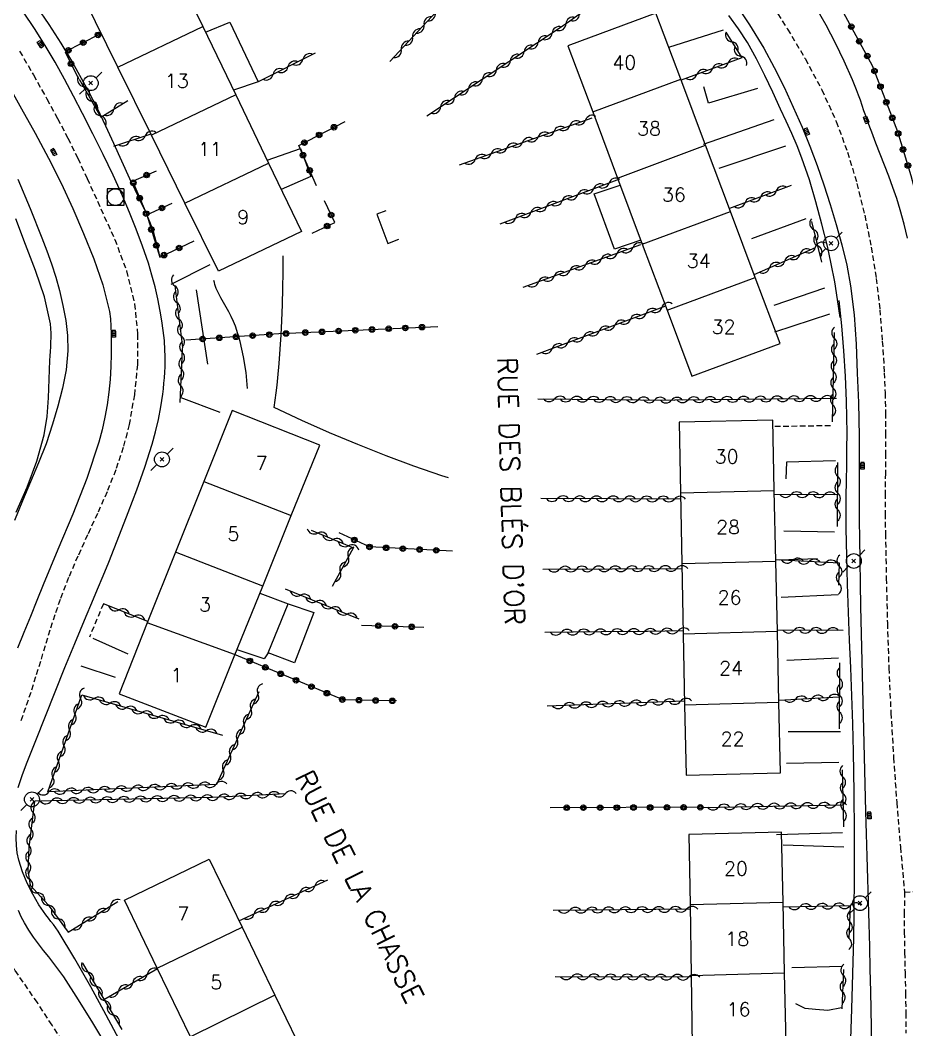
# Model space of a CAD drawing. Header units: millimetres. Extents: x 137000 to 138002, y 152999 to 154002.
# Drawn here: x 137510.3 to 137589.9, y 153796.7 to 153887.4 of the extents above; entities that cross this region are included whole.
import ezdxf
from ezdxf.enums import TextEntityAlignment as Align

# ---------------------------------------------------------------- set-up
doc = ezdxf.new("R2010")
doc.units = ezdxf.units.MM
doc.linetypes.add('DASHED', pattern=[0.75, 0.5, -0.25])
doc.layers.get('0').update_dxf_attribs({"linetype": 'CONTINUOUS'})
for name, color, linetype in [('W0001', 6, 'DASHED'), ('W0008', 7, 'CONTINUOUS'), ('W0014', 7, 'CONTINUOUS'), ('W0017', 7, 'CONTINUOUS'), ('W0101', 7, 'CONTINUOUS'), ('W0104', 1, 'CONTINUOUS'), ('W0112', 1, 'DASHED'), ('W0211', 2, 'CONTINUOUS'), ('W0300', 7, 'CONTINUOUS'), ('W0310', 3, 'CONTINUOUS'), ('W0323', 7, 'CONTINUOUS'), ('W0401', 7, 'CONTINUOUS'), ('W0420', 7, 'CONTINUOUS'), ('W0473', 7, 'CONTINUOUS'), ('W0989', 7, 'CONTINUOUS'), ('W0991', 7, 'CONTINUOUS'), ('W1102', 7, 'CONTINUOUS')]:
    doc.layers.add(name, color=color, linetype=linetype)
doc.styles.get("Standard").update_dxf_attribs({"font": 'romans.shx', "width": 0.85})

# ---------------------------------------------------------------- blocks, each defined once
blk = doc.blocks.new('T473')
for p, q in [((0.500001, 0.500001), (1.000002, 1.000002)), ((-0.166667, 0.166667), (0.166667, -0.166667)), ((-0.166667, -0.166667), (0.166667, 0.166667)), ((-1.000002, -1.000002), (-0.500001, -0.500001))]:
    blk.add_line(p, q)
blk.add_ellipse((0, 0), major_axis=(0.471405, 0.471405), ratio=1, start_param=5.497787144, end_param=11.780972451)
blk = doc.blocks.new('T401')
for p, q in [((-0.3, 0.3), (0, 0.3)), ((-0.3, -0.25), (-0.3, 0.3)), ((-0.3, 0.15), (0, 0.15)), ((-0.3, 0), (0, 0)), ((0, 0.3), (0, -0.25)), ((-0.3, -0.15), (0, -0.15)), ((-0.3, -0.25), (-0.3, -0.3)), ((-0.3, -0.3), (0, -0.3)), ((0, -0.3), (0, -0.25))]:
    blk.add_line(p, q)
blk = doc.blocks.new('T420')
for p, q in [((0.75, 0.75), (-0.75, 0.75)), ((-0.75, 0.75), (-0.75, -0.75)), ((0.75, 0.75), (0.75, -0.75)), ((0.75, -0.75), (-0.75, -0.75))]:
    blk.add_line(p, q)
blk.add_ellipse((0, 0), major_axis=(-0.53, 0.53), ratio=1, start_param=3.926991, end_param=10.210176)
blk = doc.blocks.new('t310o')
at = {"color": 0, "linetype": 'Continuous'}
for centre, start, end in [((-0.5, 0.375), 216.8699, 323.1304), ((0.5, -0.375), 36.8699, 143.1303)]:
    blk.add_arc(centre, 0.625, start, end, dxfattribs=at)
blk = doc.blocks.new('t323o')
at = {"color": 0, "linetype": 'Continuous'}
for radius in [0.25, 0.15]:
    blk.add_circle((0, 0), radius, dxfattribs=at)

msp = doc.modelspace()

# ---------------------------------------------------------------- linework, layer by layer
at = {"layer": 'W0001'}
for points in [[(137577.509, 153889.254), (137579.189, 153886.617), (137580.794, 153883.929), (137582.272, 153881.163), (137583.566, 153878.305), (137584.585, 153875.55), (137585.425, 153872.737), (137586.123, 153869.889), (137586.714, 153867.02), (137587.167, 153864.219), (137587.484, 153861.4), (137587.707, 153858.575), (137587.879, 153855.749), (137587.957, 153853.943), (137587.996, 153852.136), (137588.006, 153850.328), (137587.996, 153848.521), (137587.977, 153846.715), (137587.963, 153844.909), (137587.961, 153843.102), (137587.982, 153841.296), (137588.063, 153837.272), (137588.16, 153833.248), (137588.292, 153829.225), (137588.477, 153825.204), (137588.715, 153821.174), (137588.999, 153817.148), (137589.328, 153813.124), (137589.703, 153809.105)], [(137510.214, 153884.628), (137511.454, 153882.491), (137512.661, 153880.337), (137513.618, 153878.578), (137514.548, 153876.804), (137515.437, 153875.009), (137516.274, 153873.189), (137517.511, 153870.472), (137518.755, 153867.726), (137519.826, 153864.886), (137520.531, 153861.934), (137520.808, 153859.213), (137520.79, 153856.482), (137520.521, 153853.771), (137520.047, 153851.094), (137519.52, 153849.032), (137518.846, 153847.015), (137518.062, 153845.041), (137517.204, 153843.102), (137516.32, 153841.192), (137515.442, 153839.276), (137514.606, 153837.34), (137513.847, 153835.373), (137513.371, 153833.996), (137512.923, 153832.609), (137512.494, 153831.217), (137512.073, 153829.822), (137511.649, 153828.428), (137511.21, 153827.038), (137510.745, 153825.657), (137510.245, 153824.287)], [(137514.4, 153795.116), (137513.124, 153797.157), (137511.803, 153799.169), (137509.793, 153802.088), (137507.717, 153804.962), (137505.576, 153807.787), (137503.372, 153810.563)], [(137589.703, 153809.105), (137589.676, 153807.293), (137589.68, 153805.48), (137589.707, 153803.668), (137589.746, 153801.857), (137589.786, 153800.045), (137589.814, 153798.234), (137589.821, 153796.421)], [(137589.703, 153809.105), (137594.919, 153809.36)]]:
    msp.add_lwpolyline(points, dxfattribs=at)
at = {"layer": 'W0008'}
msp.add_lwpolyline([(137509.34, 153881.322), (137510.38, 153879.455), (137511.598, 153877.249), (137512.798, 153875.032), (137513.945, 153872.785), (137515.001, 153870.493), (137515.962, 153868.244), (137516.877, 153865.968), (137517.673, 153863.641), (137518.274, 153861.254), (137518.373, 153860.591), (137518.415, 153859.921), (137518.425, 153859.253), (137518.427, 153858.587), (137518.424, 153857.44), (137518.397, 153856.293), (137518.334, 153855.146), (137518.222, 153854.003), (137518.065, 153852.868), (137517.868, 153851.74), (137517.624, 153850.62), (137517.329, 153849.512), (137516.246, 153846.245), (137514.977, 153843.043), (137513.635, 153839.877), (137512.326, 153836.706), (137511.753, 153835.277), (137511.174, 153833.85), (137510.591, 153832.425), (137510.007, 153831.001)], dxfattribs=at)
at = {"layer": 'W0014'}
for points in [[(137574.411, 153889.047), (137575.774, 153886.995), (137577.053, 153884.888), (137578.001, 153883.159), (137578.883, 153881.395), (137579.71, 153879.606), (137580.496, 153877.799), (137581.197, 153876.087), (137581.854, 153874.358), (137582.466, 153872.612), (137583.031, 153870.851), (137583.568, 153869.047), (137584.068, 153867.23), (137584.504, 153865.396), (137584.848, 153863.541), (137585.172, 153860.934), (137585.355, 153858.313), (137585.461, 153855.692), (137585.553, 153853.074), (137585.599, 153851.553), (137585.625, 153850.032), (137585.635, 153848.51), (137585.635, 153846.989), (137585.63, 153845.468), (137585.628, 153843.946), (137585.632, 153842.425), (137585.648, 153840.904), (137585.757, 153834.763), (137585.894, 153828.623), (137586.046, 153822.484), (137586.2, 153816.344), (137586.253, 153814.322), (137586.31, 153812.3), (137586.37, 153810.278), (137586.431, 153808.256), (137586.49, 153806.234), (137586.546, 153804.212), (137586.596, 153802.19), (137586.639, 153800.168), (137586.705, 153796.96), (137586.768, 153793.751)], [(137510.081, 153818.493), (137510.435, 153819.565), (137510.835, 153820.622), (137511.255, 153821.669), (137511.67, 153822.717), (137512.529, 153824.904), (137513.403, 153827.085), (137514.285, 153829.263), (137515.17, 153831.439), (137515.67, 153832.657), (137516.177, 153833.871), (137516.688, 153835.085), (137517.199, 153836.298), (137517.708, 153837.512), (137518.211, 153838.729), (137518.704, 153839.949), (137519.185, 153841.175), (137519.968, 153843.193), (137520.743, 153845.215), (137521.473, 153847.257), (137522.117, 153849.327), (137522.414, 153850.436), (137522.675, 153851.554), (137522.895, 153852.681), (137523.068, 153853.816), (137523.128, 153854.307), (137523.178, 153854.799), (137523.219, 153855.292), (137523.25, 153855.786), (137523.271, 153856.28), (137523.281, 153856.775), (137523.281, 153857.269), (137523.269, 153857.764), (137523.215, 153858.65), (137523.119, 153859.532), (137522.992, 153860.409), (137522.841, 153861.282), (137522.625, 153862.369), (137522.376, 153863.449), (137522.093, 153864.521), (137521.777, 153865.584), (137521.26, 153867.118), (137520.69, 153868.633), (137520.081, 153870.132), (137519.447, 153871.62), (137518.603, 153873.497), (137517.715, 153875.353), (137516.797, 153877.194), (137515.861, 153879.026), (137515.058, 153880.575), (137514.241, 153882.117), (137513.396, 153883.645), (137512.509, 153885.149), (137511.559, 153886.654), (137510.569, 153888.132)], [(137522.842, 153866.089), (137522.666, 153866.863), (137522.461, 153867.631), (137522.227, 153868.389), (137521.965, 153869.139), (137521.548, 153870.163), (137521.079, 153871.166), (137520.592, 153872.159), (137520.118, 153873.155), (137519.399, 153874.737), (137518.688, 153876.324), (137517.961, 153877.904), (137517.198, 153879.467), (137516.428, 153880.962), (137515.634, 153882.446), (137514.808, 153883.912), (137513.941, 153885.354), (137512.873, 153887.008), (137511.758, 153888.63)], [(137583.917, 153860.711), (137583.692, 153862.319), (137583.426, 153863.92), (137583.119, 153865.514), (137582.771, 153867.099), (137582.282, 153869.101), (137581.746, 153871.091), (137581.152, 153873.065), (137580.489, 153875.017), (137580.055, 153876.138), (137579.577, 153877.241), (137579.075, 153878.333), (137578.566, 153879.42), (137577.868, 153880.933), (137577.165, 153882.447), (137576.417, 153883.941), (137575.587, 153885.392), (137574.783, 153886.629), (137573.929, 153887.831)], [(137589.955, 153867.828), (137589.655, 153869.103), (137589.31, 153870.367), (137588.995, 153871.382), (137588.652, 153872.389), (137588.287, 153873.387), (137587.908, 153874.379), (137587.52, 153875.368), (137587.133, 153876.356), (137586.751, 153877.346), (137586.38, 153878.341), (137586.213, 153878.807), (137586.052, 153879.276), (137585.892, 153879.745), (137585.733, 153880.213), (137585.569, 153880.681), (137585.4, 153881.147), (137585.221, 153881.61), (137585.031, 153882.068), (137584.293, 153883.721), (137583.508, 153885.353), (137582.671, 153886.959), (137581.774, 153888.533)], [(137583.806, 153862.228), (137584.036, 153859.971), (137584.222, 153857.71), (137584.366, 153855.446), (137584.466, 153853.179), (137584.501, 153851.752), (137584.51, 153850.325), (137584.499, 153848.899), (137584.476, 153847.472), (137584.449, 153846.046), (137584.428, 153844.62), (137584.418, 153843.193), (137584.428, 153841.767), (137584.478, 153839.259), (137584.551, 153836.751), (137584.64, 153834.244), (137584.74, 153831.737), (137584.841, 153829.231), (137584.935, 153826.724), (137585.015, 153824.217), (137585.075, 153821.709), (137585.135, 153818.053), (137585.172, 153814.396), (137585.183, 153810.74), (137585.16, 153807.083), (137585.124, 153804.962), (137585.066, 153802.841), (137584.996, 153800.72), (137584.924, 153798.6), (137584.803, 153794.98)], [(137519.371, 153795.483), (137517.999, 153798.035), (137516.614, 153800.582), (137515.181, 153803.104), (137513.664, 153805.576), (137513.459, 153805.881), (137513.242, 153806.177), (137513.018, 153806.468), (137512.791, 153806.756), (137512.565, 153807.046), (137512.345, 153807.341), (137512.137, 153807.645), (137511.943, 153807.958), (137511.403, 153808.914), (137510.898, 153809.894), (137510.46, 153810.911), (137510.128, 153811.968), (137509.993, 153812.626), (137509.917, 153813.294), (137509.901, 153813.966), (137509.945, 153814.636)], [(137518.033, 153795.274), (137516.787, 153797.366), (137515.502, 153799.434), (137514.173, 153801.474), (137513.744, 153802.089), (137513.294, 153802.688), (137512.832, 153803.277), (137512.365, 153803.863), (137511.903, 153804.455), (137511.457, 153805.06), (137511.034, 153805.683), (137510.647, 153806.328), (137510.358, 153806.881), (137510.103, 153807.451)]]:
    msp.add_lwpolyline(points, dxfattribs=at)
at = {"layer": 'W0017'}
for points in [[(137573.409, 153886.511), (137568.505, 153884.964)], [(137576.504, 153881.279), (137572.103, 153879.955), (137571.686, 153881.421)], [(137577.951, 153878.47), (137571.624, 153876.23)], [(137578.997, 153876.108), (137573.028, 153874.087)], [(137580.825, 153869.558), (137575.966, 153867.764)], [(137527.309, 153865.431), (137523.78, 153863.664)], [(137582.509, 153863.337), (137577.951, 153861.787)], [(137582.959, 153861.006), (137578.023, 153859.404)], [(137524.686, 153853.51), (137528.202, 153852.196)], [(137583.495, 153847.827), (137579.096, 153847.704), (137579.049, 153846.204)], [(137583.407, 153841.424), (137578.874, 153841.503)], [(137581.88, 153839.017), (137578.436, 153838.903)], [(137583.727, 153835.806), (137578.629, 153835.57)], [(137519.948, 153830.461), (137516.812, 153831.863)], [(137583.773, 153830.115), (137579.138, 153829.885)], [(137518.838, 153828.36), (137515.74, 153829.385)], [(137583.946, 153823.499), (137579.235, 153823.479)], [(137583.798, 153820.728), (137579.113, 153820.646)], [(137584.127, 153814.419), (137578.194, 153814.23)], [(137578.812, 153813.331), (137584.237, 153813.171)], [(137584.106, 153802.421), (137579.592, 153802.304)], [(137584.032, 153798.697), (137582.807, 153798.471), (137581.713, 153798.555), (137580.763, 153798.633), (137579.946, 153799.05)]]:
    msp.add_lwpolyline(points, dxfattribs=at)
at = {"layer": 'W0101'}
for points in [[(137519.046, 153883.198), (137516.041, 153889.311), (137523.719, 153892.965), (137526.671, 153886.833)], [(137569.592, 153882.115), (137567.357, 153888.052), (137559.462, 153885.096), (137561.689, 153879.165)], [(137526.671, 153886.833), (137529.622, 153880.701)], [(137522.052, 153877.085), (137519.046, 153883.198)], [(137571.827, 153876.178), (137569.592, 153882.115)], [(137529.622, 153880.701), (137532.574, 153874.57)], [(137561.689, 153879.165), (137563.915, 153873.233)], [(137525.057, 153870.973), (137522.052, 153877.085)], [(137574.063, 153870.24), (137571.827, 153876.178)], [(137532.574, 153874.57), (137535.526, 153868.438), (137528.063, 153864.86)], [(137563.915, 153873.233), (137566.142, 153867.302)], [(137528.063, 153864.86), (137525.057, 153870.973)], [(137576.298, 153864.303), (137574.063, 153870.24)], [(137566.142, 153867.302), (137568.368, 153861.37)], [(137578.533, 153858.366), (137576.298, 153864.303)], [(137568.368, 153861.37), (137570.595, 153855.439), (137578.533, 153858.366)], [(137529.294, 153852.34), (137526.757, 153845.985)], [(137534.611, 153842.918), (137537.169, 153849.253), (137529.294, 153852.34)], [(137578.003, 153845.164), (137577.863, 153851.499), (137569.444, 153851.291), (137569.571, 153844.95)], [(137526.757, 153845.985), (137524.22, 153839.63)], [(137569.571, 153844.95), (137569.697, 153838.61)], [(137578.142, 153838.828), (137578.003, 153845.164)], [(137532.054, 153836.582), (137534.611, 153842.918)], [(137524.22, 153839.63), (137521.683, 153833.275)], [(137569.697, 153838.61), (137569.824, 153832.269)], [(137578.282, 153832.493), (137578.142, 153838.828)], [(137529.497, 153830.247), (137532.054, 153836.582)], [(137521.683, 153833.275), (137519.146, 153826.92), (137526.939, 153823.912), (137529.497, 153830.247)], [(137569.824, 153832.269), (137569.95, 153825.929)], [(137578.421, 153826.157), (137578.282, 153832.493)], [(137578.561, 153819.822), (137578.421, 153826.157)], [(137569.95, 153825.929), (137570.077, 153819.588), (137578.561, 153819.822)], [(137578.796, 153808.159), (137578.664, 153814.471), (137570.332, 153814.275), (137570.433, 153807.948)], [(137522.574, 153802.265), (137519.626, 153808.367), (137527.232, 153812.057), (137530.191, 153805.945)], [(137578.927, 153801.847), (137578.796, 153808.159)], [(137570.433, 153807.948), (137570.535, 153801.62)], [(137530.191, 153805.945), (137533.151, 153799.834)], [(137525.523, 153796.163), (137522.574, 153802.265)], [(137579.059, 153795.536), (137578.927, 153801.847)], [(137570.535, 153801.62), (137570.636, 153795.293)], [(137533.151, 153799.834), (137536.111, 153793.722)]]:
    msp.add_lwpolyline(points, dxfattribs=at)
at = {"layer": 'W0104'}
for points in [[(137526.904, 153886.348), (137529.088, 153887.239), (137531.634, 153881.879), (137529.413, 153881.136)], [(137532.452, 153874.825), (137535.448, 153875.888), (137536.376, 153873.356), (137533.71, 153872.21)], [(137566.007, 153867.662), (137563.654, 153866.854), (137561.827, 153871.802), (137564.156, 153872.591)], [(137543.112, 153870.298), (137542.285, 153869.98), (137543.293, 153867.357), (137544.28, 153867.736)], [(137531.801, 153835.956), (137534.349, 153834.987), (137536.65, 153834.205), (137534.897, 153829.7), (137532.544, 153830.6), (137532.169, 153830.041), (137529.741, 153830.854)], [(137532.544, 153830.6), (137534.349, 153834.987)]]:
    msp.add_lwpolyline(points, dxfattribs=at)
at = {"layer": 'W0112'}
for points in [[(137578.047, 153850.936), (137583.281, 153851.016)], [(137517.741, 153835.003), (137516.476, 153832.004)]]:
    msp.add_lwpolyline(points, dxfattribs=at)
at = {"layer": 'W0211'}
for points in [[(137510.049, 153873.123), (137511.146, 153870.495), (137512.196, 153867.851), (137512.646, 153866.687), (137513.079, 153865.514), (137513.471, 153864.326), (137513.798, 153863.117), (137514.099, 153861.787), (137514.355, 153860.443), (137514.522, 153859.079), (137514.552, 153857.704), (137514.395, 153856.02), (137514.068, 153854.362), (137513.637, 153852.735), (137513.166, 153851.128), (137512.581, 153849.372), (137511.905, 153847.648), (137511.186, 153845.945), (137510.468, 153844.244), (137509.737, 153842.476)], [(137530.678, 153854.341), (137530.555, 153855.759), (137530.334, 153857.165), (137530.016, 153858.553), (137529.603, 153859.915), (137529.43, 153860.362), (137529.227, 153860.796), (137529.003, 153861.218), (137528.766, 153861.633), (137528.527, 153862.044), (137528.294, 153862.46), (137528.076, 153862.884), (137527.881, 153863.32), (137527.814, 153863.492), (137527.755, 153863.668), (137527.702, 153863.845), (137527.657, 153864.024)]]:
    msp.add_lwpolyline(points, dxfattribs=at)
at = {"layer": 'W0300'}
for points in [[(137509.898, 153843.22), (137510.878, 153845.478), (137511.744, 153847.79), (137512.408, 153850.169), (137512.686, 153851.828), (137512.812, 153853.505), (137512.864, 153855.181), (137512.921, 153856.847), (137512.944, 153857.257), (137512.973, 153857.666), (137513.003, 153858.076), (137513.028, 153858.486), (137513.044, 153858.899), (137513.043, 153859.313), (137513.021, 153859.726), (137512.973, 153860.138), (137512.44, 153862.574), (137511.652, 153864.942), (137510.753, 153867.257), (137509.879, 153869.562)], [(137533.076, 153852.622), (137533.175, 153853.288), (137533.264, 153853.955), (137533.344, 153854.623), (137533.414, 153855.292), (137533.527, 153856.572), (137533.621, 153857.853), (137533.698, 153859.135), (137533.761, 153860.418), (137533.817, 153861.875), (137533.857, 153863.333), (137533.879, 153864.791), (137533.885, 153866.249)], [(137526.071, 153863.201), (137527.088, 153856.503)], [(137548.738, 153846.294), (137548.147, 153846.487), (137545.627, 153847.366), (137543.125, 153848.296), (137540.58, 153849.301), (137538.057, 153850.357), (137535.555, 153851.464), (137533.076, 153852.622)]]:
    msp.add_lwpolyline(points, dxfattribs=at)
at = {"layer": 'W0310'}
for points in [[(137568.29, 153893.502), (137559.117, 153886.959), (137546.783, 153878.792)], [(137543.477, 153883.688), (137551.837, 153892.709)], [(137573.655, 153886.349), (137575.077, 153884.023), (137569.631, 153882.012)], [(137536.76, 153884.442), (137531.634, 153881.879)], [(137515.575, 153882.119), (137517.511, 153878.705), (137519.941, 153880.192)], [(137549.734, 153874.422), (137561.656, 153878.651)], [(137522.002, 153877.186), (137518.648, 153876.079)], [(137564.091, 153873.134), (137553.34, 153869.08)], [(137579.522, 153872.558), (137573.968, 153870.491)], [(137582.27, 153865.671), (137581.387, 153869.327)], [(137565.988, 153867.22), (137555.411, 153863.389)], [(137576.199, 153864.566), (137581.702, 153867)], [(137524.155, 153863.539), (137524.831, 153858.043), (137524.822, 153857.87), (137524.607, 153853.084)], [(137568.234, 153861.728), (137556.65, 153857.384)], [(137583.244, 153851.345), (137583.415, 153859.369)], [(137556.767, 153853.412), (137569.067, 153853.279), (137569.097, 153853.306), (137583.581, 153853.449)], [(137583.682, 153841.943), (137583.71, 153847.692)], [(137569.582, 153844.397), (137557.033, 153844.44)], [(137583.696, 153844.779), (137578.01, 153844.806)], [(137536.387, 153841.591), (137540.208, 153840.016), (137540.209, 153840.045), (137538.296, 153836.559)], [(137583.795, 153836.667), (137583.866, 153838.628), (137578.139, 153838.953)], [(137557.221, 153838.101), (137569.706, 153838.165)], [(137534.061, 153836.335), (137540.685, 153833.636)], [(137521.738, 153833.414), (137517.741, 153835.003)], [(137569.818, 153832.571), (137564.986, 153832.472), (137564.988, 153832.501), (137557.39, 153832.421)], [(137584.187, 153832.592), (137578.279, 153832.621)], [(137583.861, 153823.766), (137583.902, 153829.688)], [(137531.706, 153827.072), (137527.9, 153818.77), (137512.738, 153818.089), (137515.802, 153826.804), (137528.448, 153823.179)], [(137569.944, 153826.246), (137557.586, 153825.792)], [(137578.417, 153826.35), (137583.804, 153826.63)], [(137584.253, 153814.96), (137584.138, 153820.081)], [(137511.537, 153817.257), (137511.037, 153813.092), (137510.961, 153811.045), (137511.155, 153809.735), (137512.761, 153807.948), (137514.565, 153805.487)], [(137534.125, 153817.919), (137534.125, 153817.919), (137527.534, 153817.587), (137511.566, 153817.255)], [(137571.49, 153816.711), (137584.215, 153816.927)], [(137529.911, 153806.525), (137537.912, 153810.187)], [(137514.565, 153805.487), (137519.033, 153808.266)], [(137570.44, 153807.56), (137558.129, 153807.456)], [(137584.729, 153804.909), (137584.851, 153807.879), (137578.804, 153807.754)], [(137515.853, 153802.701), (137519.395, 153796.771)], [(137517.789, 153799.46), (137522.587, 153802.239)], [(137584.223, 153802.131), (137584.073, 153798.614)], [(137570.538, 153801.449), (137558.306, 153801.495)]]:
    msp.add_lwpolyline(points, dxfattribs=at)
at = {"layer": 'W0323'}
for points in [[(137592.368, 153865.681), (137590.286, 153873.437), (137589.085, 153877.37), (137586.827, 153883.322), (137584.251, 153888.048), (137588.699, 153891.399), (137595.948, 153896.983)], [(137517.363, 153886.138), (137514.306, 153884.553), (137515.49, 153882.152)], [(137536.87, 153872.543), (137535.291, 153876.149), (137539.455, 153878.319)], [(137520.237, 153872.903), (137522.507, 153873.881)], [(137520.417, 153872.818), (137521.626, 153869.925), (137522.82, 153866.137), (137525.899, 153867.591)], [(137521.626, 153869.925), (137523.927, 153870.963)], [(137536.476, 153868.296), (137538.517, 153869.225), (137537.611, 153871.179)], [(137534.372, 153859.285), (137547.773, 153859.901)], [(137534.372, 153859.285), (137525.153, 153858.68)], [(137549.082, 153839.718), (137541.635, 153840.1), (137538.925, 153841.365)], [(137540.93, 153833.069), (137546.534, 153832.883)], [(137544.067, 153826.269), (137539.27, 153826.361), (137529.508, 153830.436)], [(137571.489, 153816.713), (137557.856, 153816.67)]]:
    msp.add_lwpolyline(points, dxfattribs=at)
at = {"layer": 'W1102'}
for points in [[(137519.046, 153883.198), (137526.671, 153886.833)], [(137561.689, 153879.165), (137569.592, 153882.115)], [(137529.622, 153880.701), (137522.052, 153877.085)], [(137563.915, 153873.233), (137571.827, 153876.178)], [(137525.057, 153870.973), (137532.574, 153874.57)], [(137566.142, 153867.302), (137574.063, 153870.24)], [(137568.368, 153861.37), (137576.298, 153864.303)], [(137526.757, 153845.985), (137534.611, 153842.918)], [(137569.571, 153844.95), (137578.003, 153845.164)], [(137532.054, 153836.582), (137524.22, 153839.63)], [(137569.697, 153838.61), (137578.142, 153838.828)], [(137529.508, 153830.436), (137521.683, 153833.275)], [(137578.282, 153832.493), (137569.824, 153832.269)], [(137569.95, 153825.929), (137578.421, 153826.157)], [(137578.796, 153808.159), (137570.433, 153807.948)], [(137522.574, 153802.265), (137530.191, 153805.945)], [(137570.535, 153801.62), (137578.927, 153801.847)], [(137533.151, 153799.834), (137525.56, 153796.086)]]:
    msp.add_lwpolyline(points, dxfattribs=at)

# ---------------------------------------------------------------- block references
at = {"layer": 'W0310'}
for p, rotation in [((137547.555, 153888.089), 47.17998302969742), ((137560.507, 153887.95), 215.4998455348229), ((137546.536, 153886.988), 47.17998302969742), ((137559.286, 153887.079), 215.4998455348229), ((137558.039, 153886.245), 213.5086188381391), ((137545.516, 153885.888), 47.17998302969742), ((137556.788, 153885.417), 213.5086188381391), ((137574.193, 153885.469), 301.4395283653147), ((137544.497, 153884.788), 47.17998302969742), ((137555.537, 153884.589), 213.5086188381391), ((137574.976, 153884.189), 301.4395283653147), ((137535.659, 153883.891), 206.565051177078), ((137554.287, 153883.761), 213.5086188381391), ((137534.317, 153883.221), 206.565051177078), ((137553.036, 153882.933), 213.5086188381391), ((137572.445, 153883.051), 200.2672642759374), ((137573.852, 153883.571), 200.2672642759374), ((137515.957, 153881.446), 299.5565638826886), ((137532.976, 153882.55), 206.565051177078), ((137551.785, 153882.105), 213.5086188381391), ((137571.038, 153882.532), 200.2672642759374), ((137550.535, 153881.277), 213.5086188381391), ((137516.697, 153880.141), 299.5565638826886), ((137549.284, 153880.449), 213.5086188381391), ((137517.436, 153878.836), 299.5565638826886), ((137518.662, 153879.409), 31.46388759170395), ((137548.033, 153879.62), 213.5086188381391), ((137561.043, 153878.434), 19.53258517734589), ((137558.216, 153877.431), 19.53258517734589), ((137559.63, 153877.932), 19.53258517734589), ((137520.072, 153876.549), 198.2656628326702), ((137521.497, 153877.019), 198.2656628326702), ((137555.389, 153876.428), 19.53258517734589), ((137556.802, 153876.929), 19.53258517734589), ((137553.975, 153875.926), 19.53258517734589), ((137551.147, 153874.923), 19.53258517734589), ((137552.561, 153875.425), 19.53258517734589), ((137563.165, 153872.785), 200.6593081081711), ((137561.762, 153872.256), 200.6593081081711), ((137578.185, 153872.061), 200.4134652159088), ((137558.954, 153871.197), 200.6593081081711), ((137560.358, 153871.726), 200.6593081081711), ((137575.374, 153871.014), 200.4134652159088), ((137576.78, 153871.537), 200.4134652159088), ((137556.147, 153870.139), 200.6593081081711), ((137557.551, 153870.668), 200.6593081081711), ((137554.744, 153869.61), 200.6593081081711), ((137581.566, 153868.587), 103.5780939074202), ((137581.918, 153867.129), 103.5780939074202), ((137563.874, 153866.454), 199.9104762812304), ((137565.284, 153866.965), 199.9104762812304), ((137580.314, 153866.386), 23.86000772748111), ((137581.686, 153866.993), 23.86000772748111), ((137562.463, 153865.943), 199.9104762812304), ((137578.943, 153865.78), 23.86000772748111), ((137559.643, 153864.922), 199.9104762812304), ((137561.053, 153865.432), 199.9104762812304), ((137577.571, 153865.173), 23.86000772748111), ((137524.155, 153863.538), 277.0120779459125), ((137556.822, 153863.9), 199.9104762812304), ((137558.232, 153864.411), 199.9104762812304), ((137524.338, 153862.049), 277.0120779459125), ((137524.521, 153860.56), 277.0120779459125), ((137566.481, 153861.071), 200.5548632458866), ((137567.886, 153861.597), 200.5548632458866), ((137565.077, 153860.544), 200.5548632458866), ((137524.705, 153859.071), 277.0120779459125), ((137562.268, 153859.491), 200.5548632458866), ((137563.672, 153860.017), 200.5548632458866), ((137583.404, 153858.843), 88.77915061402616), ((137559.459, 153858.437), 200.5548632458866), ((137560.863, 153858.964), 200.5548632458866), ((137524.809, 153857.579), 267.4278487025152), ((137558.054, 153857.911), 200.5548632458866), ((137583.372, 153857.344), 88.77915061402616), ((137524.742, 153856.081), 267.4278487025152), ((137583.34, 153855.844), 88.77915061402616), ((137524.674, 153854.582), 267.4278487025152), ((137583.308, 153854.344), 88.77915061402616), ((137558.267, 153853.396), 359.3812386378218), ((137559.767, 153853.379), 359.3812386378218), ((137561.267, 153853.363), 359.3812386378218), ((137562.767, 153853.347), 359.3812386378218), ((137564.267, 153853.331), 359.3812386378218), ((137565.767, 153853.315), 359.3812386378218), ((137567.267, 153853.298), 359.3812386378218), ((137568.767, 153853.282), 359.3812386378218), ((137570.256, 153853.317), 0.5656607477175026), ((137571.756, 153853.332), 0.5656607477175026), ((137573.256, 153853.347), 0.5656607477175026), ((137574.756, 153853.362), 0.5656607477175026), ((137576.256, 153853.377), 0.5656607477175026), ((137577.756, 153853.391), 0.5656607477175026), ((137579.256, 153853.406), 0.5656607477175026), ((137580.756, 153853.421), 0.5656607477175026), ((137582.256, 153853.436), 0.5656607477175026), ((137583.276, 153852.845), 88.77915061402616), ((137583.704, 153846.443), 89.72094814036777), ((137583.697, 153844.943), 89.72094814036777), ((137558.533, 153844.435), 179.8039372923869), ((137560.033, 153844.43), 179.8039372923869), ((137561.533, 153844.425), 179.8039372923869), ((137563.033, 153844.419), 179.8039372923869), ((137564.533, 153844.414), 179.8039372923869), ((137566.033, 153844.409), 179.8039372923869), ((137567.533, 153844.404), 179.8039372923869), ((137569.033, 153844.399), 179.8039372923869), ((137579.51, 153844.799), 179.7279327436126), ((137581.01, 153844.792), 179.7279327436126), ((137582.51, 153844.785), 179.7279327436126), ((137583.689, 153843.443), 89.72094814036777), ((137536.977, 153841.348), 337.5987509772769), ((137538.364, 153840.776), 337.5987509772769), ((137539.751, 153840.204), 337.5987509772769), ((137539.739, 153839.189), 241.2434952907275), ((137539.018, 153837.874), 241.2434952907275), ((137579.637, 153838.868), 176.7520206738818), ((137581.134, 153838.783), 176.7520206738818), ((137582.632, 153838.698), 176.7520206738818), ((137583.856, 153838.364), 87.92645375095131), ((137558.721, 153838.109), 0.2929168164044553), ((137560.221, 153838.117), 0.2929168164044553), ((137561.721, 153838.124), 0.2929168164044553), ((137563.221, 153838.132), 0.2929168164044553), ((137564.721, 153838.14), 0.2929168164044553), ((137566.221, 153838.147), 0.2929168164044553), ((137567.721, 153838.155), 0.2929168164044553), ((137569.221, 153838.163), 0.2929168164044553), ((137583.802, 153836.865), 87.92645375095131), ((137535.45, 153835.769), 337.831181417697), ((137536.839, 153835.203), 337.831181417697), ((137538.228, 153834.637), 337.831181417697), ((137519.135, 153834.449), 158.3197962731134), ((137520.529, 153833.895), 158.3197962731134), ((137539.617, 153834.071), 337.831181417697), ((137558.889, 153832.437), 180.6021692807859), ((137560.389, 153832.453), 180.6021692807859), ((137561.889, 153832.468), 180.6021692807859), ((137563.389, 153832.484), 180.6021692807859), ((137564.889, 153832.5), 180.6021692807859), ((137566.358, 153832.5), 181.1737352394249), ((137567.857, 153832.531), 181.1737352394249), ((137569.357, 153832.562), 181.1737352394249), ((137579.779, 153832.614), 179.718760280679), ((137581.279, 153832.606), 179.718760280679), ((137582.779, 153832.599), 179.718760280679), ((137583.892, 153828.266), 89.60332836411263), ((137515.688, 153826.479), 70.62946085632025), ((137531.621, 153826.887), 245.3712073665775), ((137583.882, 153826.766), 89.60332836411263), ((137516.913, 153826.486), 344.0049492050779), ((137518.355, 153826.072), 344.0049492050779), ((137519.796, 153825.659), 344.0049492050779), ((137530.996, 153825.524), 245.3712073665775), ((137560.584, 153825.902), 182.1048257794621), ((137562.083, 153825.957), 182.1048257794621), ((137563.582, 153826.012), 182.1048257794621), ((137565.081, 153826.067), 182.1048257794621), ((137566.58, 153826.122), 182.1048257794621), ((137568.079, 153826.177), 182.1048257794621), ((137569.578, 153826.233), 182.1048257794621), ((137579.915, 153826.428), 2.975384167203174), ((137581.413, 153826.506), 2.975384167203174), ((137582.911, 153826.584), 2.975384167203174), ((137583.871, 153825.266), 89.60332836411263), ((137515.19, 153825.064), 70.62946085632025), ((137521.238, 153825.246), 344.0049492050779), ((137522.68, 153824.832), 344.0049492050779), ((137559.085, 153825.847), 182.1048257794621), ((137514.693, 153823.649), 70.62946085632025), ((137524.122, 153824.419), 344.0049492050779), ((137525.564, 153824.006), 344.0049492050779), ((137530.371, 153824.16), 245.3712073665775), ((137527.006, 153823.592), 344.0049492050779), ((137529.746, 153822.797), 245.3712073665775), ((137514.195, 153822.234), 70.62946085632025), ((137513.698, 153820.818), 70.62946085632025), ((137529.121, 153821.433), 245.3712073665775), ((137528.496, 153820.069), 245.3712073665775), ((137513.2, 153819.403), 70.62946085632025), ((137584.152, 153819.459), 91.28644939901369), ((137524.833, 153818.632), 182.5717068738138), ((137526.331, 153818.7), 182.5717068738138), ((137527.83, 153818.767), 182.5717068738138), ((137584.186, 153817.959), 91.28644939901369), ((137512.845, 153818.094), 182.5717068738138), ((137514.343, 153818.161), 182.5717068738138), ((137515.842, 153818.228), 182.5717068738138), ((137517.34, 153818.296), 182.5717068738138), ((137518.839, 153818.363), 182.5717068738138), ((137520.337, 153818.43), 182.5717068738138), ((137521.836, 153818.498), 182.5717068738138), ((137523.334, 153818.565), 182.5717068738138), ((137531.058, 153817.765), 182.8882038803864), ((137532.556, 153817.84), 182.8882038803864), ((137534.054, 153817.916), 182.8882038803864), ((137511.415, 153816.243), 263.1545143611352), ((137513.066, 153817.286), 181.1910983513125), ((137514.565, 153817.317), 181.1910983513125), ((137516.065, 153817.349), 181.1910983513125), ((137517.565, 153817.38), 181.1910983513125), ((137519.064, 153817.411), 181.1910983513125), ((137520.564, 153817.442), 181.1910983513125), ((137522.064, 153817.473), 181.1910983513125), ((137523.563, 153817.504), 181.1910983513125), ((137525.063, 153817.536), 181.1910983513125), ((137526.563, 153817.567), 181.1910983513125), ((137528.062, 153817.614), 182.8882038803864), ((137529.56, 153817.689), 182.8882038803864), ((137578.989, 153816.838), 0.9724715087201381), ((137580.489, 153816.864), 0.9724715087201381), ((137581.988, 153816.889), 0.9724715087201381), ((137583.488, 153816.915), 0.9724715087201381), ((137584.219, 153816.46), 91.28644939901369), ((137572.99, 153816.736), 0.9724715087201381), ((137574.49, 153816.762), 0.9724715087201381), ((137575.989, 153816.787), 0.9724715087201381), ((137577.489, 153816.813), 0.9724715087201381), ((137511.236, 153814.753), 263.1545143611352), ((137511.058, 153813.264), 263.1545143611352), ((137510.988, 153811.766), 267.8737273652191), ((137511.075, 153810.275), 278.4237987790557), ((137511.793, 153809.025), 311.9464439431222), ((137536.731, 153809.646), 24.59407113003579), ((137534.003, 153808.398), 24.59407113003579), ((137535.367, 153809.022), 24.59407113003579), ((137512.791, 153807.907), 306.2427337086563), ((137518.386, 153807.864), 31.88072448374932), ((137532.639, 153807.774), 24.59407113003579), ((137580.304, 153807.785), 181.1842157400527), ((137581.803, 153807.816), 181.1842157400527), ((137583.303, 153807.847), 181.1842157400527), ((137584.803, 153807.878), 181.1842157400527), ((137513.678, 153806.697), 306.2427337086563), ((137517.112, 153807.071), 31.88072448374932), ((137531.275, 153807.149), 24.59407113003579), ((137559.629, 153807.468), 180.4852654510894), ((137561.129, 153807.481), 180.4852654510894), ((137562.629, 153807.494), 180.4852654510894), ((137564.129, 153807.507), 180.4852654510894), ((137565.629, 153807.519), 180.4852654510894), ((137567.129, 153807.532), 180.4852654510894), ((137568.629, 153807.545), 180.4852654510894), ((137570.129, 153807.557), 180.4852654510894), ((137584.791, 153806.429), 87.64775842131097), ((137515.839, 153806.279), 31.88072448374932), ((137584.73, 153804.93), 87.64775842131097), ((137516.318, 153801.922), 300.8499503860909), ((137584.201, 153801.611), 267.5578158957599), ((137520.385, 153800.964), 30.07940835453157), ((137521.683, 153801.715), 30.07940835453157), ((137559.806, 153801.49), 179.7831221782408), ((137561.306, 153801.484), 179.7831221782408), ((137562.806, 153801.478), 179.7831221782408), ((137564.306, 153801.473), 179.7831221782408), ((137565.806, 153801.467), 179.7831221782408), ((137567.306, 153801.461), 179.7831221782408), ((137568.806, 153801.456), 179.7831221782408), ((137570.306, 153801.45), 179.7831221782408), ((137517.087, 153800.634), 300.8499503860909), ((137519.087, 153800.212), 30.07940835453157), ((137584.137, 153800.113), 267.5578158957599), ((137517.857, 153799.347), 300.8499503860909), ((137518.626, 153798.059), 300.8499503860909)]:
    msp.add_blockref('t310o', p, dxfattribs=dict(at, rotation=rotation))
at = {"layer": 'W0323'}
for p, rotation in [((137584.917, 153886.826), 118.5934685393023), ((137517.256, 153886.083), 207.4059341794119), ((137515.924, 153885.392), 207.4059341794119), ((137585.635, 153885.509), 118.5934685393023), ((137514.593, 153884.702), 207.4059341794119), ((137586.353, 153884.192), 118.5934685393023), ((137514.827, 153883.497), 296.2491905735162), ((137587.007, 153882.846), 110.7751565276315), ((137587.54, 153881.444), 110.7751565276315), ((137588.072, 153880.041), 110.7751565276315), ((137588.604, 153878.639), 110.7751565276315), ((137538.451, 153877.796), 27.53104673353489), ((137537.121, 153877.103), 27.53104673353489), ((137589.127, 153877.233), 106.980829777668), ((137535.791, 153876.409), 27.53104673353489), ((137589.565, 153875.799), 106.980829777668), ((137535.667, 153875.291), 113.6477126461383), ((137536.268, 153873.917), 113.6477126461383), ((137590.003, 153874.364), 106.980829777668), ((137521.615, 153873.497), 23.30816581888017), ((137520.422, 153872.807), 292.6803079598346), ((137521, 153871.423), 292.6803079598346), ((137522.993, 153870.542), 24.28052671901673), ((137521.578, 153870.039), 292.6803079598346), ((137538.198, 153869.912), 114.8754703218394), ((137522.04, 153868.612), 287.4951596786347), ((137537.841, 153868.917), 24.47355844313005), ((137522.491, 153867.181), 287.4951596786347), ((137524.543, 153866.95), 25.27814488922604), ((137523.186, 153866.31), 25.27814488922604), ((137538.867, 153859.492), 2.6313007074115), ((137540.366, 153859.56), 2.6313007074115), ((137541.864, 153859.629), 2.6313007074115), ((137543.363, 153859.698), 2.6313007074115), ((137544.861, 153859.767), 2.6313007074115), ((137546.359, 153859.836), 2.6313007074115), ((137526.65, 153858.778), 183.7546710666666), ((137528.147, 153858.876), 183.7546710666666), ((137529.643, 153858.975), 183.7546710666666), ((137531.14, 153859.073), 183.7546710666666), ((137532.637, 153859.171), 183.7546710666666), ((137534.134, 153859.269), 183.7546710666666), ((137535.87, 153859.354), 2.6313007074115), ((137537.369, 153859.423), 2.6313007074115), ((137540.284, 153840.731), 154.9773196544082), ((137541.644, 153840.1), 177.0645000813282), ((137543.142, 153840.023), 177.0645000813282), ((137544.64, 153839.946), 177.0645000813282), ((137546.138, 153839.869), 177.0645000813282), ((137547.636, 153839.792), 177.0645000813282), ((137542.429, 153833.019), 358.1001448862141), ((137543.928, 153832.97), 358.1001448862141), ((137545.428, 153832.92), 358.1001448862141), ((137530.892, 153829.858), 157.3426375468044), ((137532.276, 153829.28), 157.3426375468044), ((137533.661, 153828.703), 157.3426375468044), ((137535.045, 153828.125), 157.3426375468044), ((137536.429, 153827.547), 157.3426375468044), ((137537.813, 153826.969), 157.3426375468044), ((137539.198, 153826.391), 157.3426375468044), ((137540.691, 153826.334), 178.9001326748172), ((137542.191, 153826.305), 178.9001326748172), ((137543.691, 153826.276), 178.9001326748172), ((137559.356, 153816.675), 180.181407413994), ((137560.856, 153816.679), 180.181407413994), ((137562.356, 153816.684), 180.181407413994), ((137563.856, 153816.689), 180.181407413994), ((137565.356, 153816.694), 180.181407413994), ((137566.856, 153816.698), 180.181407413994), ((137568.356, 153816.703), 180.181407413994), ((137569.856, 153816.708), 180.181407413994), ((137571.356, 153816.713), 180.181407413994)]:
    msp.add_blockref('t323o', p, dxfattribs=dict(at, rotation=rotation))
at = {"layer": 'W0401'}
for p, rotation in [((137512.211, 153885.33), 31.73501596044754), ((137586.395, 153878.517), 19.78969812101223), ((137580.787, 153877.337), 202.547706196063), ((137513.134, 153875.485), 208.0422518738798), ((137518.519, 153859.231), 180.2133564403365), ((137585.765, 153847.378), 179.896558606253), ((137586.392, 153815.966), 181.4493884536771)]:
    msp.add_blockref('T401', p, dxfattribs=dict(at, rotation=rotation))
at = {"layer": 'W0420'}
msp.add_blockref('T420', (137518.816, 153871.522), dxfattribs=at)
at = {"layer": 'W0473'}
for p in [(137516.603, 153881.756), (137583.099, 153867.37), (137522.994, 153847.96), (137585.145, 153838.832), (137511.317, 153817.424), (137585.706, 153808.107)]:
    msp.add_blockref('T473', p, dxfattribs=at)

# ---------------------------------------------------------------- texts
at = {"layer": 'W0989'}
for s, rotation, p in [("RUE DES BLÉS D'OR   ", 271.64069, (137553.128, 153857.119)), ('RUE DE LA CHASSE   ', 296.20635, (137534.905, 153819.457))]:
    msp.add_text(s, height=1.75, rotation=rotation, dxfattribs=at).set_placement(p)
at = {"layer": 'W0991'}
for s, p in [('40', (137564.525, 153883.608)), ('13', (137524.336, 153881.959)), ('38', (137566.756, 153877.674)), ('11', (137527.315, 153875.837)), ('36', (137568.987, 153871.74)), ('9', (137530.294, 153869.715)), ('34', (137571.218, 153865.805)), ('32', (137573.449, 153859.871)), ('30', (137573.72, 153848.225)), ('7', (137531.963, 153847.629)), ('28', (137573.853, 153841.887)), ('5', (137529.416, 153841.284)), ('26', (137573.986, 153835.549)), ('3', (137526.869, 153834.939)), ('24', (137574.119, 153829.211)), ('1', (137524.321, 153828.593)), ('22', (137574.253, 153822.873)), ('20', (137574.557, 153811.209)), ('7', (137524.906, 153807.161)), ('18', (137574.673, 153804.89)), ('5', (137527.878, 153801.016)), ('16', (137574.79, 153798.57))]:
    msp.add_text(s, height=1.25, dxfattribs=at).set_placement(p, align=Align.MIDDLE_CENTER)

doc.saveas('drawing.dxf')
